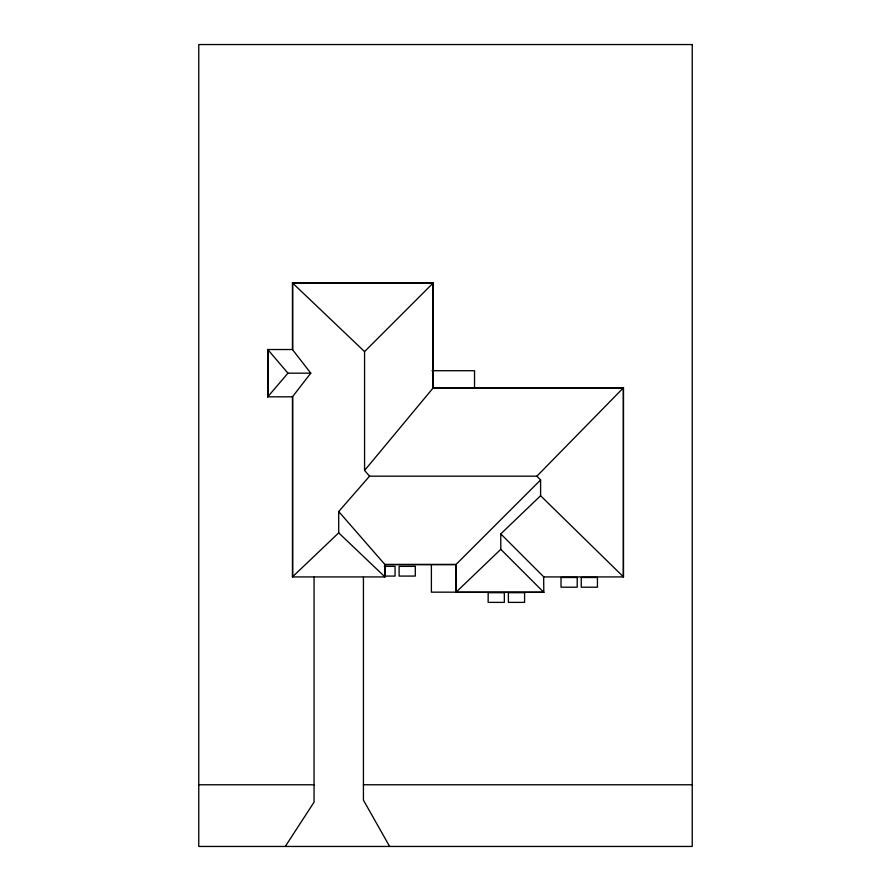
<?xml version="1.0" encoding="UTF-8"?>
<svg xmlns="http://www.w3.org/2000/svg" width="891" height="891" viewBox="0 0 891 891"><rect width="100%" height="100%" fill="white"/><g stroke="black" fill="none" stroke-linecap="round" stroke-linejoin="round"><path stroke-width="1.34" d="M285.298 846.45L314.055 802.156L314.077 577.179M433.293 387.763L433.293 282.892L292.448 282.892L292.448 349.528L310.781 373.173L292.448 396.818L292.448 576.923L384.968 576.923L384.968 564.593L338.703 511.545L369.553 476.173L536.883 476.173L623.488 387.763L433.293 387.763L364.564 470.459L369.553 476.173M292.694 576.633L292.694 396.818L267.768 396.818L287.938 373.173L310.781 373.173M364.564 470.459L364.564 351.6L433.293 282.892M384.968 564.593L455.902 564.593L540.592 479.959L536.883 476.173M455.902 564.593L455.902 592.348L543.811 592.348L500.787 549.324L500.787 533.898L540.592 495.73L540.592 479.959M455.902 592.348L500.787 549.324M292.448 576.923L338.703 532.851L338.703 511.545M267.768 396.818L267.768 349.528L292.694 349.528L292.694 283.193L432.993 283.193L432.993 387.875L623.344 387.875L623.344 576.767M432.035 370.712L474.535 370.712L474.535 388.12M384.277 566.364L395.069 566.364L395.069 576.076L384.277 576.076M623.488 387.763L623.488 576.923L543.811 576.923L500.787 533.898M543.655 592.192L431.389 592.159L431.389 565.005M198.76 784.771L314.077 784.771M363.428 784.771L692.24 784.771M292.448 282.892L364.564 351.6M338.703 532.851L384.968 576.923M540.592 495.73L623.488 576.923M267.768 349.528L287.938 373.173M389.623 846.45L363.428 800.129L363.428 577.179M543.655 576.767L543.811 592.348M456.025 592.192L456.025 564.471L384.723 564.471L384.723 576.633M267.924 349.528L267.924 396.818M692.24 44.55L198.76 44.55L198.76 846.45L692.24 846.45L692.24 44.55M415.306 566.364L399.112 566.364L399.112 576.076L415.306 576.076L415.306 566.364M577.212 577.491L561.018 577.491L561.018 587.202L577.212 587.202L577.212 577.491M597.449 577.491L581.255 577.491L581.255 587.202L597.449 587.202L597.449 577.491M504.351 592.671L488.157 592.671L488.157 602.383L504.351 602.383L504.351 592.671M524.587 592.671L508.393 592.671L508.393 602.383L524.587 602.383L524.587 592.671"/></g></svg>
